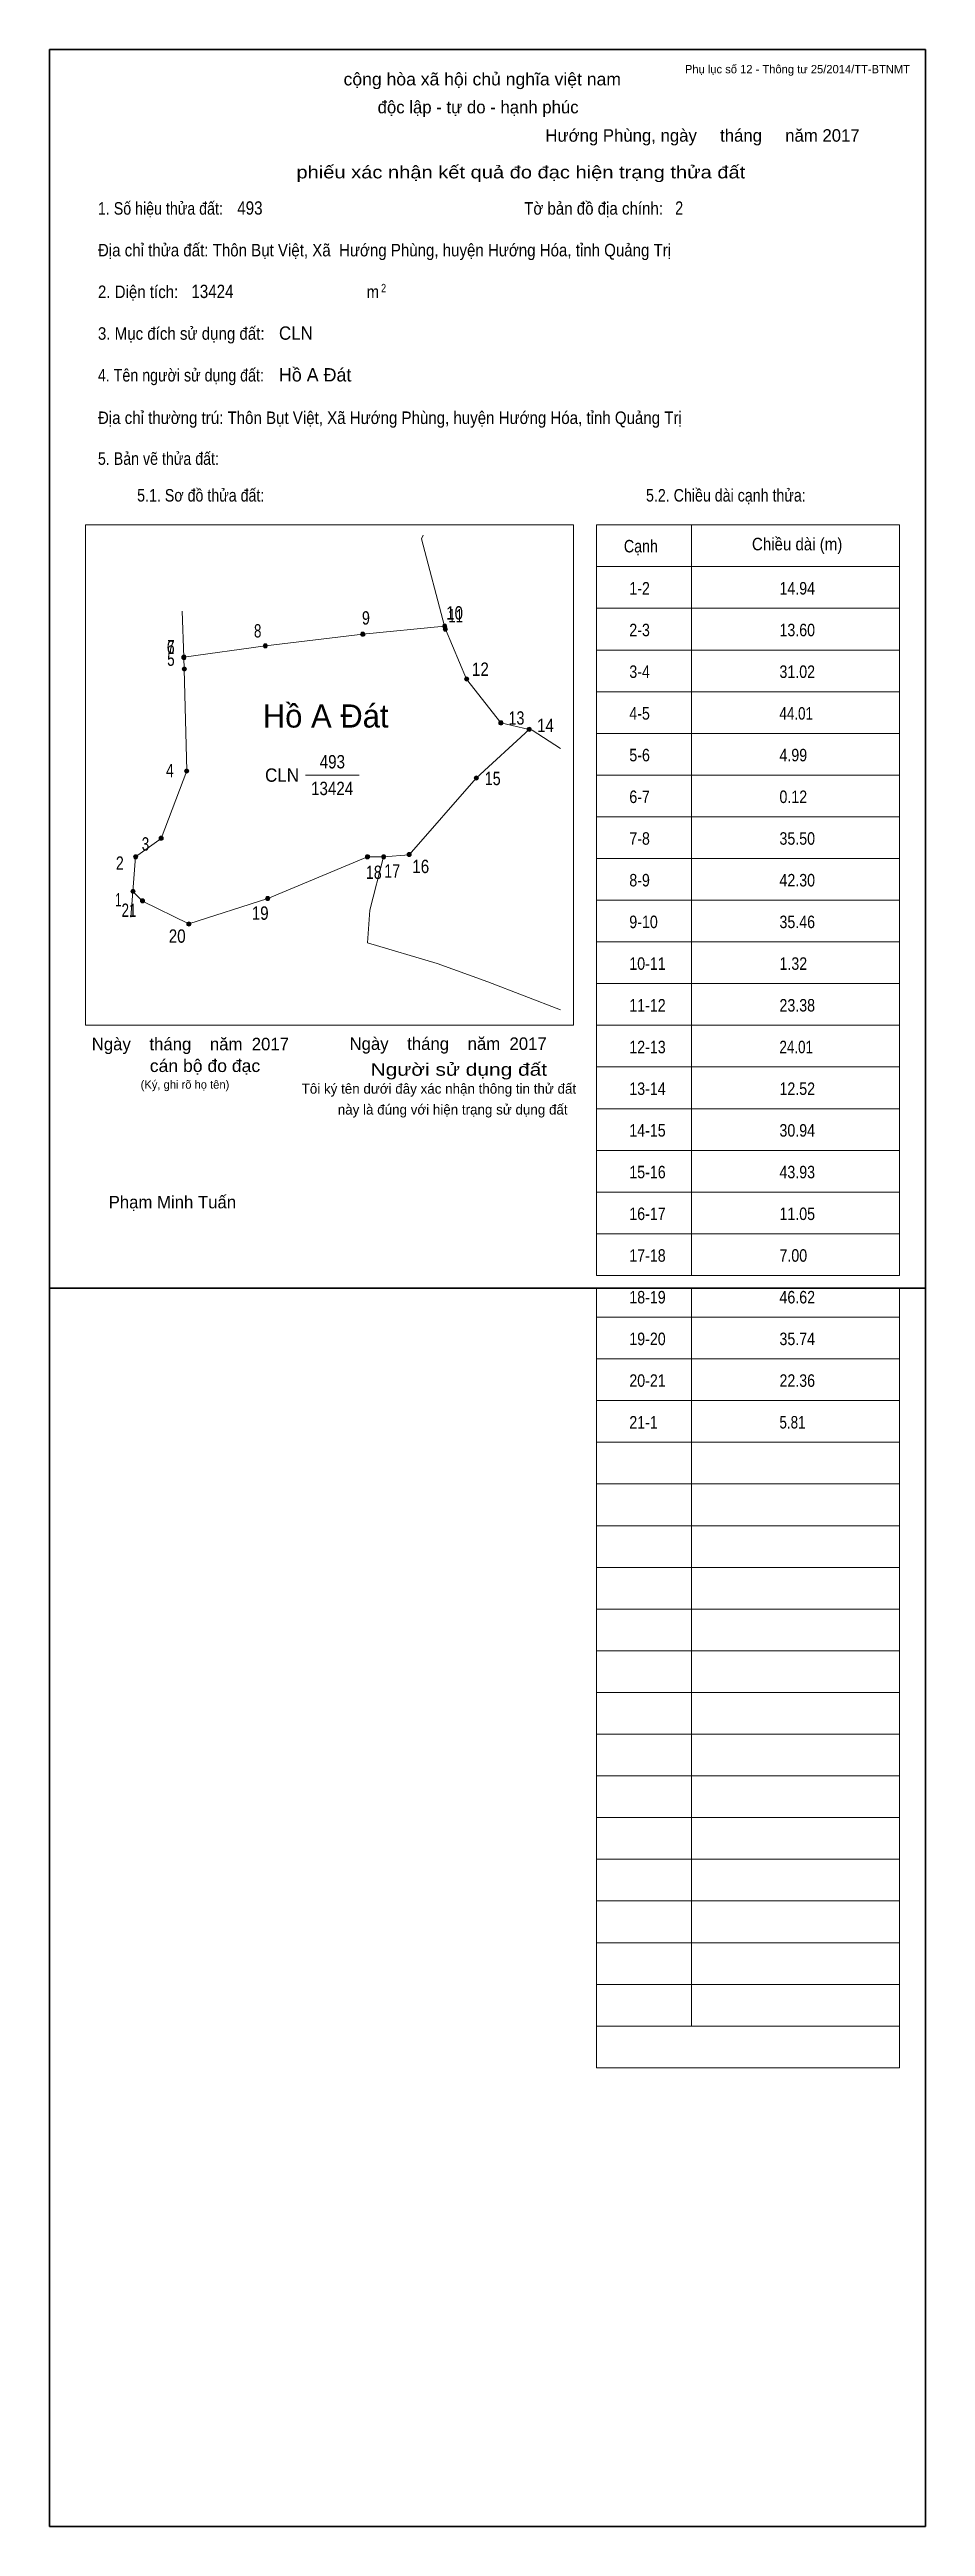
# Model space of a CAD drawing. Header units: centimetres. Extents: x 0 to 21, y -29.7 to 29.7.
import ezdxf
from ezdxf.enums import TextEntityAlignment as Align

# ---------------------------------------------------------------- set-up
doc = ezdxf.new("R2010")
doc.units = ezdxf.units.CM
doc.header["$LTSCALE"] = 0.12
for name, color, linetype in [('2', 7, 'Continuous'), ('30', 7, 'Continuous'), ('34', 7, 'Continuous')]:
    doc.layers.add(name, color=color, linetype=linetype)
for name, color, linetype, lineweight in [('32', 7, 'Continuous', 13), ('33', 7, 'Continuous', 13), ('6', 7, 'Continuous', 13), ('63', 7, 'Continuous', 13)]:
    doc.layers.add(name, color=color, linetype=linetype, lineweight=lineweight)

msp = doc.modelspace()

# ---------------------------------------------------------------- hatches: boundary and pattern name
at = {"layer": '32'}
for points in [[(5.225, 15.4, 1), (5.125, 15.4, 1)], [(7.56, 15.6779, 1), (7.46, 15.6779, 1)], [(9.5219, 15.8714, 1), (9.4219, 15.8714, 1)], [(9.5397, 15.8002, 1), (9.4397, 15.8002, 1)], [(3.2703, 15.1287, 1), (3.1703, 15.1287, 1)], [(3.2703, 15.122, 1), (3.1703, 15.122, 1)], [(3.2814, 14.8446, 1), (3.1814, 14.8446, 1)], [(10.0523, 14.6061, 1), (9.9523, 14.6061, 1)], [(10.8717, 13.5525, 1), (10.7717, 13.5525, 1)], [(11.55, 13.3958, 1), (11.45, 13.3958, 1)], [(3.337, 12.3984, 1), (3.237, 12.3984, 1)], [(10.2841, 12.2311, 1), (10.1841, 12.2311, 1)], [(2.7255, 10.7862, 1), (2.6255, 10.7862, 1)], [(2.1139, 10.3414, 1), (2.0139, 10.3414, 1)], [(7.6712, 10.3408, 1), (7.5712, 10.3408, 1)], [(8.0603, 10.3408, 1), (7.9603, 10.3408, 1)], [(8.6719, 10.3964, 1), (8.5719, 10.3964, 1)], [(2.05, 9.513, 1), (1.95, 9.513, 1)], [(2.2785, 9.2846, 1), (2.1785, 9.2846, 1)], [(5.2806, 9.3401, 1), (5.1806, 9.3401, 1)], [(3.3904, 8.7286, 1), (3.2904, 8.7286, 1)]]:
    msp.add_hatch(color=256, dxfattribs=at).paths.add_polyline_path(points)

# ---------------------------------------------------------------- linework, layer by layer
for centre in [(5.175, 15.4), (7.51, 15.6779), (9.4719, 15.8714), (9.4897, 15.8002), (3.2203, 15.1287), (3.2203, 15.122), (3.2314, 14.8446), (10.0023, 14.6061), (10.8217, 13.5525), (11.5, 13.3958), (3.287, 12.3984), (10.2341, 12.2311), (2.6755, 10.7862), (2.0639, 10.3414), (7.6212, 10.3408), (8.0103, 10.3408), (8.6219, 10.3964), (2, 9.513), (2.2285, 9.2846), (5.2306, 9.3401), (3.3404, 8.7286)]:
    msp.add_circle(centre, 0.05, dxfattribs=at)
at = {"layer": '33'}
msp.add_line((6.14, 12.3), (7.42, 12.3), dxfattribs=at)
at = {"layer": '6'}
for p, q in [((3.18, 16.23), (3.22, 15.13)), ((9.49, 15.8), (9.47, 15.87)), ((2, 9.51), (1.95, 8.89))]:
    msp.add_line(p, q, dxfattribs=at)
for points in [[(9.47, 15.87), (8.92, 17.97), (8.96, 18.05)], [(9.47, 15.87), (7.51, 15.68), (5.18, 15.4), (3.22, 15.13)], [(11.5, 13.39), (10.82, 13.55), (10, 14.6), (9.49, 15.8)], [(3.22, 15.13), (3.22, 15.12), (3.23, 14.84), (3.29, 12.4), (2.68, 10.78), (2.06, 10.34), (2, 9.51)], [(8.01, 10.34), (8.62, 10.39), (10.23, 12.23), (11.5, 13.39), (11.57, 13.38), (12.25, 12.94)], [(2, 9.51), (2.23, 9.28), (3.34, 8.73), (5.23, 9.34), (7.62, 10.34), (8.01, 10.34)], [(8.01, 10.34), (7.68, 9.06), (7.62, 8.28), (9.29, 7.78), (10.51, 7.34), (12.25, 6.67)]]:
    msp.add_lwpolyline(points, dxfattribs=at)
at = {"layer": '63'}
for p, q in [((0.86, 18.3), (12.56, 18.3)), ((0.86, 6.3), (0.86, 18.3)), ((12.56, 6.3), (12.56, 18.3)), ((13.11, 18.3), (20.38, 18.3)), ((13.11, 0.3), (13.11, 18.3)), ((15.39, 0.3), (15.39, 18.3)), ((20.38, 0.3), (20.38, 18.3)), ((13.11, 17.3), (20.38, 17.3)), ((13.11, 16.3), (20.38, 16.3)), ((13.11, 15.3), (20.38, 15.3)), ((13.11, 14.3), (20.38, 14.3)), ((13.11, 13.3), (20.38, 13.3)), ((13.11, 12.3), (20.38, 12.3)), ((13.11, 11.3), (20.38, 11.3)), ((13.11, 10.3), (20.38, 10.3)), ((13.11, 9.3), (20.38, 9.3)), ((13.11, 8.3), (20.38, 8.3)), ((13.11, 7.3), (20.38, 7.3)), ((0.86, 6.3), (12.56, 6.3)), ((13.11, 6.3), (20.38, 6.3)), ((13.11, 5.3), (20.38, 5.3)), ((13.11, 4.3), (20.38, 4.3)), ((13.11, 3.3), (20.38, 3.3)), ((13.11, 2.3), (20.38, 2.3)), ((13.11, 1.3), (20.38, 1.3)), ((13.11, 0.3), (20.38, 0.3)), ((13.11, -18.7), (13.11, 0)), ((15.39, -17.7), (15.39, 0)), ((20.38, -18.7), (20.38, 0)), ((13.11, -0.7), (20.38, -0.7)), ((13.11, -0.7), (20.38, -0.7)), ((13.11, -1.7), (20.38, -1.7)), ((13.11, -2.7), (20.38, -2.7)), ((13.11, -3.7), (20.38, -3.7)), ((13.11, -4.7), (20.38, -4.7)), ((13.11, -5.7), (20.38, -5.7)), ((13.11, -6.7), (20.38, -6.7)), ((13.11, -7.7), (20.38, -7.7)), ((13.11, -8.7), (20.38, -8.7)), ((13.11, -9.7), (20.38, -9.7)), ((13.11, -10.7), (20.38, -10.7)), ((13.11, -11.7), (20.38, -11.7)), ((13.11, -12.7), (20.38, -12.7)), ((13.11, -13.7), (20.38, -13.7)), ((13.11, -14.7), (20.38, -14.7)), ((13.11, -15.7), (20.38, -15.7)), ((13.11, -16.7), (20.38, -16.7)), ((13.11, -17.7), (20.38, -17.7)), ((13.11, -18.7), (20.38, -18.7))]:
    msp.add_line(p, q, dxfattribs=at)
at = {"layer": '63', "lineweight": 35}
for p, q in [((0, -29.7), (0, 0)), ((21, 0), (0, 0)), ((21, 0), (21, -29.7)), ((21, -29.7), (0, -29.7))]:
    msp.add_line(p, q, dxfattribs=at)
msp.add_lwpolyline([(0, 0), (0, 29.7), (21, 29.7), (21, 0)], close=True, dxfattribs=at)

# ---------------------------------------------------------------- texts
at = {"layer": '2'}
msp.add_text('Hồ A Đát', height=0.5558, dxfattribs=at).set_placement((6.62, 13.44), align=Align.CENTER)
at = {"layer": '30'}
for s, width, p in [('1-2', 0.85, (13.9, 16.63)), ('14.94', 0.85, (17.5, 16.63)), ('2-3', 0.85, (13.9, 15.63)), ('13.60', 0.85, (17.5, 15.63)), ('3-4', 0.85, (13.9, 14.63)), ('31.02', 0.85, (17.5, 14.63)), ('4-5', 0.85, (13.9, 13.63)), ('44.01', 0.8, (17.5, 13.63)), ('5-6', 0.85, (13.9, 12.63)), ('4.99', 0.85, (17.5, 12.63)), ('6-7', 0.85, (13.9, 11.63)), ('0.12', 0.85, (17.5, 11.63)), ('7-8', 0.85, (13.9, 10.63)), ('35.50', 0.85, (17.5, 10.63)), ('8-9', 0.85, (13.9, 9.63)), ('42.30', 0.85, (17.5, 9.63)), ('9-10', 0.85, (13.9, 8.63)), ('35.46', 0.85, (17.5, 8.63)), ('10-11', 0.85, (13.9, 7.63)), ('1.32', 0.85, (17.5, 7.63)), ('11-12', 0.85, (13.9, 6.63)), ('23.38', 0.85, (17.5, 6.63)), ('12-13', 0.85, (13.9, 5.63)), ('24.01', 0.8, (17.5, 5.63)), ('13-14', 0.85, (13.9, 4.63)), ('12.52', 0.85, (17.5, 4.63)), ('14-15', 0.85, (13.9, 3.63)), ('30.94', 0.85, (17.5, 3.63)), ('15-16', 0.85, (13.9, 2.63)), ('43.93', 0.85, (17.5, 2.63)), ('16-17', 0.85, (13.9, 1.63)), ('11.05', 0.85, (17.5, 1.63)), ('17-18', 0.85, (13.9, 0.63)), ('7.00', 0.85, (17.5, 0.63)), ('18-19', 0.85, (13.9, -0.37)), ('46.62', 0.85, (17.5, -0.37)), ('19-20', 0.85, (13.9, -1.37)), ('35.74', 0.85, (17.5, -1.37)), ('20-21', 0.85, (13.9, -2.37)), ('22.36', 0.85, (17.5, -2.37)), ('21-1', 0.85, (13.9, -3.37)), ('5.81', 0.8, (17.5, -3.37))]:
    msp.add_text(s, height=0.3, dxfattribs=dict(at, width=width)).set_placement(p)
at = {"layer": '32'}
for s, width, p in [('9', 0.8, (7.585, 15.91)), ('10', 0.85, (9.71, 16.03)), ('11', 0.75, (9.735, 15.96)), ('6', 0.8, (2.905, 15.21)), ('7', 0.75, (2.91, 15.22)), ('8', 0.75, (4.99, 15.6)), ('5', 0.75, (2.91, 14.92)), ('12', 0.85, (10.33, 14.68)), ('13', 0.8, (11.195, 13.51)), ('14', 0.85, (11.89, 13.33)), ('4', 0.8, (2.885, 12.25)), ('15', 0.8, (10.625, 12.06)), ('3', 0.75, (2.3, 10.49)), ('2', 0.8, (1.685, 10.03)), ('18', 0.8, (7.775, 9.81)), ('17', 0.8, (8.215, 9.84)), ('16', 0.85, (8.9, 9.95)), ('1', 0.65, (1.65, 9.15)), ('21', 0.75, (1.905, 8.9)), ('19', 0.85, (5.05, 8.83)), ('20', 0.85, (3.06, 8.28))]:
    msp.add_text(s, height=0.32, dxfattribs=dict(at, width=width)).set_placement(p, align=Align.CENTER)
at = {"layer": '33', "width": 0.85}
for s, p in [('493', (6.78, 12.46)), ('13424', (6.775, 11.82))]:
    msp.add_text(s, height=0.32, dxfattribs=at).set_placement(p, align=Align.CENTER)
at = {"layer": '33', "width": 0.95}
msp.add_text('CLN', height=0.32, dxfattribs=at).set_placement((5.98, 12.14), align=Align.RIGHT)
at = {"layer": '34'}
for s, width, p in [('493', 0.85, (4.5, 25.74)), ('2', 0.8, (15, 25.74)), ('13424', 0.85, (3.4, 23.74)), ('CLN', 0.95, (5.5, 22.74))]:
    msp.add_text(s, height=0.32, dxfattribs=dict(at, width=width)).set_placement(p)
msp.add_text('Hồ A Đát', height=0.32, dxfattribs=at).set_placement((5.5, 21.74))
at = {"layer": '63', "width": 1.05}
msp.add_text('cộng hòa xã hội chủ nghĩa việt nam', height=0.3, dxfattribs=at).set_placement((10.375, 28.84), align=Align.CENTER)
at = {"layer": '63'}
for s, height, p in [('Phụ lục số 12 - Thông tư 25/2014/TT-BTNMT', 0.2, (20.63, 29.13)), ('Ngày    tháng    năm  2017', 0.3, (5.74, 5.7)), ('Ngày    tháng    năm  2017', 0.3, (11.92, 5.71)), ('(Ký, ghi rõ họ tên)', 0.2, (4.31, 4.78))]:
    msp.add_text(s, height=height, dxfattribs=at).set_placement(p, align=Align.RIGHT)
for s, height, p in [('độc lập - tự do - hạnh phúc', 0.3, (10.275, 28.17)), ('Hướng Phùng, ngày     tháng     năm 2017', 0.3, (15.655, 27.49)), ('Tôi ký tên dưới đây xác nhận thông tin thử đất', 0.24, (9.335, 4.66)), ('này là đúng với hiện trạng sử dụng đất', 0.24, (9.665, 4.16)), ('Phạm Minh Tuấn', 0.3, (2.945, 1.91))]:
    msp.add_text(s, height=height, dxfattribs=at).set_placement(p, align=Align.CENTER)
for s, width, p in [('phiếu xác nhận kết quả đo đạc hiện trạng thửa đất', 1.2, (16.68, 26.61)), ('cán bộ đo đạc', 1.05, (5.05, 5.18)), ('Người sử dụng đất', 1.25, (11.93, 5.09))]:
    msp.add_text(s, height=0.3, dxfattribs=dict(at, width=width)).set_placement(p, align=Align.RIGHT)
for s, height, width, p in [('1. Số hiệu thửa đất:', 0.3, 0.85, (1.16, 25.74)), ('Tờ bản đồ địa chính:', 0.3, 0.9, (11.38, 25.74)), ('Địa chỉ thửa đất: Thôn Bụt Việt, Xã  Hướng Phùng, huyện Hướng Hóa, tỉnh Quảng Trị', 0.3, 0.9, (1.16, 24.74)), ('2. Diện tích:', 0.3, 0.9, (1.16, 23.74)), ('m', 0.3, 0.9, (7.6, 23.74)), ('2', 0.2, 0.8, (7.95, 23.88)), ('3. Mục đích sử dụng đất:', 0.3, 0.9, (1.16, 22.74)), ('4. Tên người sử dụng đất:', 0.3, 0.85, (1.16, 21.74)), ('Địa chỉ thường trú: Thôn Bụt Việt, Xã Hướng Phùng, huyện Hướng Hóa, tỉnh Quảng Trị', 0.3, 0.9, (1.16, 20.72)), ('5. Bản vẽ thửa đất:', 0.3, 0.85, (1.16, 19.74)), ('5.1. Sơ đồ thửa đất:', 0.3, 0.85, (2.1, 18.86)), ('5.2. Chiều dài cạnh thửa:', 0.3, 0.85, (14.3, 18.86)), ('Cạnh', 0.3, 0.85, (13.77, 17.64)), ('Chiều dài (m)', 0.3, 0.9, (16.84, 17.69))]:
    msp.add_text(s, height=height, dxfattribs=dict(at, width=width)).set_placement(p)

doc.saveas('drawing.dxf')
